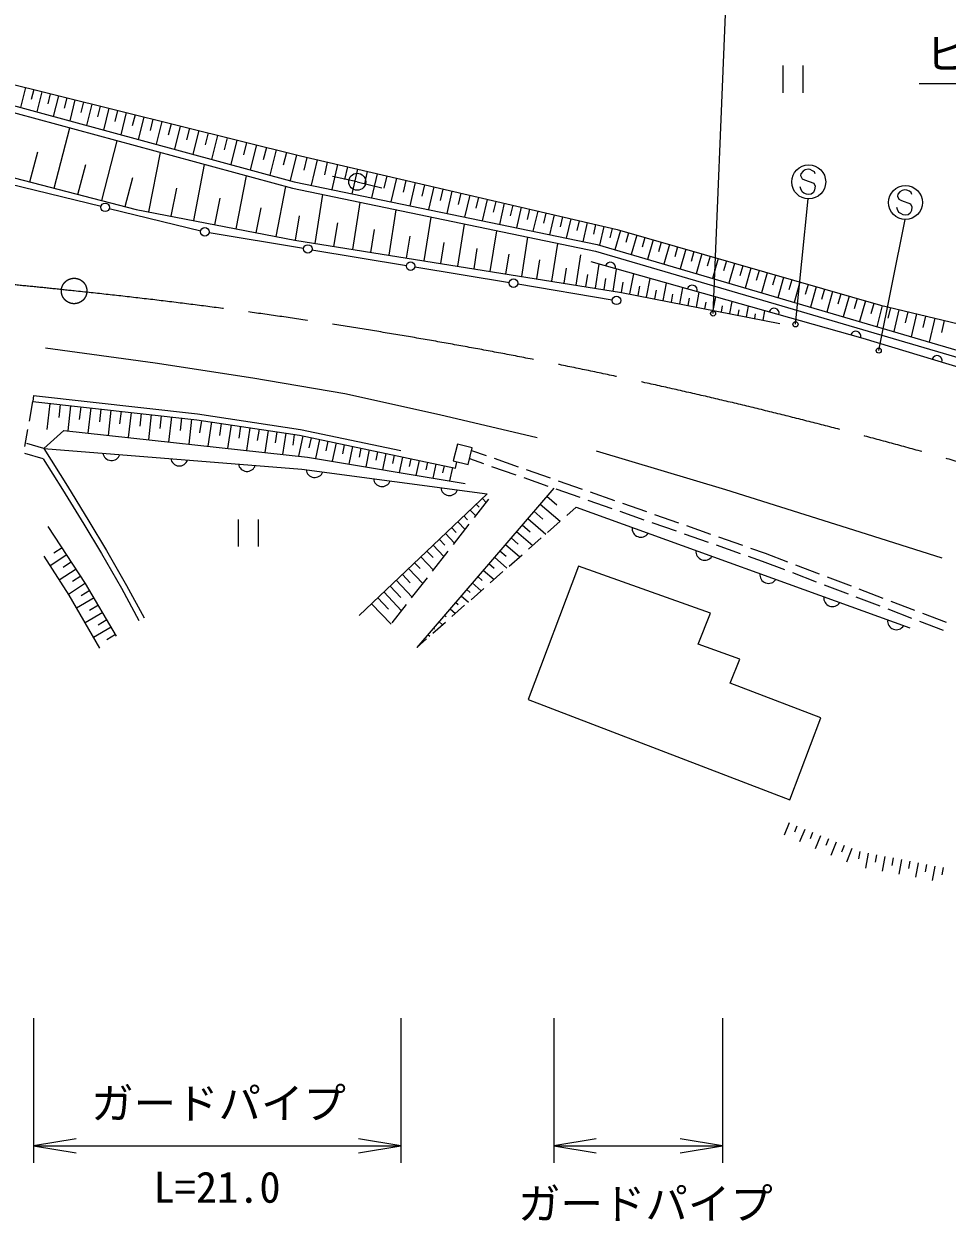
# Model space of a CAD drawing. Units: millimetres, scale not verified. Extents: x 40000 to 680000, y 20000 to 380000.
# Drawn here: x 463544 to 517890, y 243067 to 313530 of the extents above; entities that cross this region are included whole.
import ezdxf
from ezdxf.enums import TextEntityAlignment as Align

# ---------------------------------------------------------------- set-up
doc = ezdxf.new("R2010")
doc.units = ezdxf.units.MM
doc.header["$LTSCALE"] = 1000
doc.linetypes.add('CHAIN', pattern=[18.5, 12, -1.5, 3.5, -1.5])
for name, color, linetype, lineweight in [('M-BMK', 2, 'CHAIN', 13), ('M-STR-HTXT', 7, 'Continuous', 13), ('M-STR-STRC', 7, 'Continuous', 25), ('M-WORK', 1, 'Continuous', 13)]:
    doc.layers.add(name, color=color, linetype=linetype, lineweight=lineweight)
doc.styles.add('ＭＳ ゴシック', font='')
doc.styles.get('ＭＳ ゴシック').set_extended_font_data('MS Gothic')

# ---------------------------------------------------------------- blocks, each defined once
blk = doc.blocks.new('open_arrow')
at = {"color": 0, "linetype": 'Continuous', "lineweight": -2}
blk.add_lwpolyline([(7.5, 1.25), (0, 0), (7.5, -1.25)], dxfattribs=at)

msp = doc.modelspace()

# ---------------------------------------------------------------- linework, layer by layer
at = {"layer": 'M-BMK'}
msp.add_circle((466499, 297812), 750, dxfattribs=at)
for centre, start, end in [((434129, -436), 83.80572, 100.24743), ((435803, -613), 71.83817, 84.12712)]:
    msp.add_arc(centre, 300000, start, end, dxfattribs=at)
at = {"layer": 'M-STR-HTXT'}
for p, q in [((464114, 255000), (464114, 246500)), ((485740, 255000), (485740, 246500)), ((494739, 255000), (494739, 246500)), ((504666, 255000), (504666, 246500)), ((464114, 247500), (485740, 247500)), ((494739, 247500), (504666, 247500))]:
    msp.add_line(p, q, dxfattribs=at)
msp.add_lwpolyline([(548425, 280413), (545000, 310000), (516250, 310000)], dxfattribs=at)
at = {"layer": 'M-STR-STRC'}
for p, q in [((504116, 296487), (504844, 314113)), ((509286, 304716), (509270, 304603)), ((509270, 304603), (509356, 304420)), ((509415, 304855), (509286, 304716)), ((509356, 304420), (509507, 304347)), ((509546, 304948), (509415, 304855)), ((509712, 304981), (509546, 304948)), ((509828, 304965), (509712, 304981)), ((509972, 304892), (509828, 304965)), ((510082, 304818), (509972, 304892)), ((510116, 304706), (510082, 304818)), ((462698, 304118), (468083, 302795)), ((509273, 303828), (509234, 303938)), ((509357, 303650), (509273, 303828)), ((509507, 304347), (510039, 304159)), ((510090, 303758), (510019, 303609)), ((510039, 304159), (510120, 303986)), ((510120, 303986), (510090, 303758)), ((515246, 303734), (515114, 303641)), ((515411, 303768), (515246, 303734)), ((515527, 303751), (515411, 303768)), ((515672, 303679), (515527, 303751)), ((508966, 295849), (509705, 303231)), ((509460, 303577), (509357, 303650)), ((509606, 303502), (509460, 303577)), ((509727, 303485), (509606, 303502)), ((509894, 303513), (509727, 303485)), ((510019, 303609), (509894, 303513)), ((514986, 303503), (514970, 303389)), ((514970, 303389), (515056, 303207)), ((515114, 303641), (514986, 303503)), ((515056, 303207), (515206, 303133)), ((515206, 303133), (515739, 302945)), ((515781, 303604), (515672, 303679)), ((515816, 303493), (515781, 303604)), ((468569, 302675), (473954, 301352)), ((514972, 302614), (514933, 302724)), ((515056, 302436), (514972, 302614)), ((515160, 302363), (515056, 302436)), ((515306, 302288), (515160, 302363)), ((515426, 302271), (515306, 302288)), ((515594, 302300), (515426, 302271)), ((515718, 302396), (515594, 302300)), ((515789, 302545), (515718, 302396)), ((515739, 302945), (515819, 302772)), ((515819, 302772), (515789, 302545)), ((513865, 294306), (515427, 302016)), ((474443, 301251), (480007, 300325)), ((480500, 300243), (486064, 299316)), ((486557, 299234), (492121, 298308)), ((492614, 298226), (498178, 297299))]:
    msp.add_line(p, q, dxfattribs=at)
for centre, radius in [((509744, 304230), 1000), ((515443, 303016), 1000), ((468326, 302735), 250), ((474196, 301292), 250), ((480254, 300284), 250), ((486311, 299275), 250), ((492368, 298267), 250), ((498425, 297258), 250), ((504116, 296487), 150), ((508966, 295849), 150), ((513865, 294306), 150)]:
    msp.add_circle(centre, radius, dxfattribs=at)
at = {"layer": 'M-WORK'}
for p, q in [((457811, 311229), (479817, 305764)), ((508213, 311080), (508213, 309480)), ((509413, 309480), (509413, 311080)), ((457943, 310072), (479446, 304244)), ((457897, 309670), (479353, 303855)), ((463635, 309783), (463343, 308608)), ((464120, 309662), (463974, 309075)), ((464605, 309542), (464308, 308347)), ((465090, 309421), (464942, 308824)), ((465576, 309301), (465274, 308085)), ((466062, 309180), (465911, 308572)), ((466548, 309059), (466241, 307823)), ((467042, 308936), (466889, 308318)), ((467537, 308813), (467225, 307556)), ((468040, 308689), (467884, 308060)), ((468543, 308564), (468225, 307285)), ((469054, 308437), (468895, 307797)), ((469566, 308310), (469243, 307009)), ((470086, 308181), (469924, 307530)), ((470606, 308051), (470277, 306729)), ((465317, 303864), (466237, 307409)), ((471135, 307920), (470971, 307259)), ((471664, 307789), (471330, 306444)), ((472202, 307655), (472035, 306983)), ((472740, 307521), (472400, 306154)), ((473287, 307386), (473117, 306702)), ((473834, 307250), (473488, 305859)), ((468129, 303134), (469042, 306649)), ((474390, 307111), (474218, 306416)), ((474947, 306973), (474595, 305559)), ((475513, 306833), (475337, 306125)), ((476078, 306692), (475721, 305254)), ((476654, 306549), (476475, 305830)), ((456698, 306102), (470160, 302607)), ((463899, 304232), (464359, 306005)), ((470899, 302464), (471576, 305963)), ((477229, 306406), (476866, 304943)), ((477815, 306261), (477633, 305529)), ((478400, 306116), (478030, 304628)), ((478995, 305968), (478810, 305224)), ((479590, 305820), (479215, 304307)), ((466723, 303499), (467180, 305257)), ((473542, 301953), (474181, 305256)), ((479817, 305764), (498475, 301425)), ((480197, 305675), (480021, 304916)), ((480805, 305534), (480456, 304034)), ((481405, 305395), (481230, 304645)), ((482005, 305255), (481662, 303784)), ((482593, 305118), (482422, 304383)), ((469509, 302776), (469957, 304500)), ((476038, 301470), (476642, 304590)), ((483167, 304243), (481700, 304557)), ((483182, 304981), (482846, 303538)), ((483759, 304847), (483591, 304125)), ((484336, 304713), (484007, 303297)), ((484902, 304581), (484738, 303873)), ((485469, 304449), (485146, 303061)), ((472221, 302208), (472540, 303860)), ((478395, 301014), (478965, 303960)), ((479353, 303855), (497197, 300150)), ((479446, 304244), (497294, 300538)), ((483167, 304243), (484623, 303885)), ((486024, 304320), (485863, 303626)), ((486580, 304191), (486263, 302829)), ((487125, 304064), (486966, 303383)), ((487670, 303938), (487359, 302601)), ((488204, 303813), (488049, 303145)), ((474790, 301711), (475092, 303271)), ((480687, 300610), (481145, 303483)), ((482902, 300257), (483345, 303026)), ((488739, 303689), (488434, 302378)), ((489263, 303567), (489111, 302911)), ((489788, 303445), (489489, 302159)), ((490302, 303325), (490153, 302682)), ((490817, 303206), (490523, 301944)), ((491321, 303088), (491175, 302458)), ((470160, 302607), (479495, 300801)), ((477217, 301242), (477502, 302715)), ((485039, 299915), (485465, 302586)), ((491826, 302971), (491538, 301733)), ((492321, 302856), (492177, 302237)), ((492816, 302741), (492534, 301527)), ((493303, 302628), (493162, 302020)), ((493790, 302514), (493513, 301323)), ((494277, 302401), (494139, 301806)), ((494764, 302288), (494493, 301120)), ((479538, 300794), (479767, 302230)), ((481794, 300434), (482016, 301818)), ((487099, 299586), (487510, 302161)), ((489085, 299269), (489482, 301752)), ((495251, 302174), (495115, 301591)), ((495738, 302061), (495472, 300917)), ((496225, 301948), (496092, 301376)), ((496712, 301835), (496451, 300713)), ((497199, 301721), (497069, 301161)), ((497686, 301608), (497428, 300499)), ((483970, 300086), (484184, 301421)), ((486069, 299751), (486274, 301038)), ((491000, 298963), (491383, 301357)), ((492847, 298668), (493216, 300976)), ((498173, 301495), (498044, 300940)), ((498658, 301372), (498331, 300234)), ((498475, 301425), (513978, 296968)), ((499138, 301234), (498975, 300665)), ((499619, 301096), (499290, 299953)), ((500099, 300958), (499935, 300386)), ((479495, 300801), (498728, 297728)), ((488092, 299427), (488290, 300669)), ((490043, 299116), (490234, 300313)), ((494628, 298383), (494984, 300609)), ((497294, 300538), (542972, 287134)), ((500580, 300820), (500250, 299671)), ((501060, 300682), (500895, 300107)), ((501541, 300543), (501209, 299389)), ((502021, 300405), (501856, 299828)), ((502502, 300267), (502169, 299108)), ((491924, 298815), (492108, 299970)), ((493738, 298525), (493916, 299639)), ((496054, 298155), (496338, 299937)), ((497197, 300150), (542848, 286753)), ((502983, 300129), (502816, 299549)), ((503463, 299991), (503128, 298826)), ((503944, 299853), (503776, 299270)), ((504424, 299715), (504088, 298545)), ((504905, 299577), (504737, 298992)), ((495341, 298269), (495483, 299160)), ((496620, 298065), (496733, 298773)), ((497187, 297974), (497413, 299391)), ((498224, 297809), (498431, 299105)), ((499208, 297634), (499441, 298821)), ((505385, 299438), (505047, 298263)), ((505866, 299300), (505697, 298713)), ((506346, 299162), (506007, 297982)), ((506827, 299024), (506657, 298434)), ((507307, 298886), (506967, 297700)), ((497705, 297892), (497809, 298540)), ((498717, 297730), (498813, 298327)), ((499699, 297538), (499807, 298092)), ((500189, 297441), (500407, 298549)), ((501170, 297248), (501373, 298278)), ((507788, 298748), (507617, 298155)), ((508268, 298610), (507926, 297418)), ((508749, 298472), (508578, 297876)), ((509230, 298333), (508886, 297137)), ((509710, 298195), (509538, 297597)), ((510191, 298057), (509845, 296855)), ((498728, 297728), (508039, 295899)), ((500680, 297345), (500781, 297859)), ((501661, 297152), (501754, 297627)), ((502152, 297056), (502338, 298006)), ((502642, 296959), (502728, 297395)), ((503133, 296863), (503304, 297735)), ((504114, 296670), (504270, 297463)), ((510671, 297919), (510499, 297318)), ((511152, 297781), (510805, 296574)), ((511635, 297642), (511462, 297038)), ((512118, 297503), (511769, 296291)), ((512603, 297364), (512429, 296757)), ((503624, 296766), (503701, 297163)), ((504605, 296574), (504675, 296931)), ((505095, 296477), (505236, 297192)), ((505586, 296381), (505648, 296699)), ((506077, 296284), (506202, 296920)), ((507058, 296092), (507167, 296649)), ((513088, 297224), (512738, 296006)), ((513575, 297084), (513400, 296475)), ((514063, 296948), (513765, 295705)), ((513978, 296968), (520874, 295315)), ((514561, 296829), (514412, 296207)), ((515058, 296710), (514748, 295417)), ((506567, 296188), (506622, 296467)), ((515575, 296585), (515420, 295939)), ((516092, 296461), (515770, 295117)), ((516630, 296332), (516469, 295660)), ((517168, 296203), (516833, 294805)), ((517728, 296069), (517560, 295370)), ((464815, 294472), (471265, 293581)), ((471265, 293581), (477011, 292690)), ((477011, 292690), (482429, 291775)), ((482429, 291775), (488011, 290532)), ((463862, 290140), (464076, 291302)), ((464114, 291650), (464076, 291302)), ((464076, 291302), (473718, 290237)), ((464114, 291650), (473764, 290585)), ((465070, 291192), (464901, 289666)), ((465680, 291125), (465596, 290362)), ((466290, 291057), (466126, 289572)), ((466885, 290992), (466803, 290249)), ((467479, 290926), (467315, 289442)), ((468073, 290861), (467991, 290118)), ((468667, 290795), (468503, 289311)), ((469260, 290730), (469178, 289988)), ((469854, 290664), (469690, 289182)), ((470447, 290599), (470365, 289857)), ((471040, 290533), (470876, 289052)), ((471632, 290468), (471550, 289727)), ((472225, 290402), (472061, 288922)), ((472817, 290337), (472735, 289597)), ((473764, 290585), (479832, 289663)), ((488011, 290532), (493758, 289195)), ((463589, 288665), (463771, 289649)), ((473409, 290272), (473246, 288792)), ((473718, 290237), (479770, 289318)), ((473999, 290195), (473888, 289459)), ((474588, 290105), (474370, 288669)), ((475162, 290018), (475053, 289300)), ((475737, 289931), (475526, 288543)), ((476292, 289846), (476187, 289152)), ((476847, 289762), (476644, 288420)), ((477384, 289681), (477282, 289010)), ((479832, 289663), (485740, 288416)), ((464706, 288549), (465902, 289596)), ((465902, 289596), (480246, 288026)), ((477921, 289599), (477724, 288302)), ((478440, 289520), (478341, 288872)), ((478959, 289441), (478768, 288188)), ((479460, 289365), (479365, 288738)), ((479960, 289278), (479708, 288085)), ((479770, 289318), (488950, 287381)), ((480449, 289175), (480323, 288578)), ((480938, 289072), (480701, 287950)), ((481427, 288968), (481309, 288407)), ((464676, 287940), (463600, 288245)), ((464706, 288549), (463705, 288828)), ((464706, 288549), (466114, 286316)), ((481917, 288865), (481689, 287785)), ((482406, 288762), (482292, 288222)), ((482895, 288659), (482676, 287620)), ((483384, 288555), (483275, 288036)), ((483874, 288452), (483663, 287455)), ((484363, 288349), (484258, 287850)), ((484852, 288246), (484650, 287290)), ((489061, 288788), (488819, 287822)), ((489930, 288570), (489061, 288788)), ((489687, 287604), (489930, 288570)), ((489895, 288430), (490754, 288129)), ((497229, 288398), (504852, 286122)), ((464676, 287940), (465817, 286131)), ((480246, 288026), (489524, 286475)), ((485341, 288142), (485240, 287664)), ((485830, 288039), (485637, 287124)), ((486320, 287936), (486223, 287479)), ((486809, 287833), (486625, 286959)), ((487298, 287729), (487206, 287293)), ((487787, 287626), (487612, 286794)), ((488277, 287523), (488189, 287107)), ((488819, 287822), (489687, 287604)), ((488950, 287381), (489031, 287764)), ((489772, 287943), (490607, 287651)), ((491226, 287964), (492641, 287469)), ((488766, 287420), (488599, 286629)), ((491079, 287486), (492494, 286990)), ((492966, 286825), (494382, 286330)), ((493113, 287303), (494529, 286808)), ((465817, 286131), (467066, 284078)), ((466114, 286316), (467365, 284260)), ((494739, 286205), (486674, 276836)), ((494854, 286165), (496270, 285669)), ((495001, 286643), (496417, 286148)), ((504852, 286122), (512756, 283636)), ((490811, 285871), (483286, 278716)), ((490065, 284475), (490908, 285552)), ((490533, 285606), (490762, 285366)), ((494337, 285737), (494926, 285230)), ((496742, 285504), (498158, 285009)), ((496889, 285982), (498305, 285487)), ((489808, 284917), (490139, 284569)), ((490171, 285262), (490336, 285088)), ((493567, 284843), (494096, 284387)), ((493931, 285266), (495109, 284253)), ((495497, 284594), (496059, 285088)), ((496059, 285088), (515691, 277982)), ((498630, 284844), (500046, 284348)), ((498777, 285322), (500193, 284827)), ((467066, 284078), (468111, 282359)), ((467365, 284260), (468412, 282537)), ((476154, 284364), (476154, 282764)), ((477354, 282764), (477354, 284364)), ((488834, 282899), (489757, 284081)), ((489084, 284228), (489517, 283773)), ((489446, 284573), (489662, 284345)), ((492874, 284038), (493350, 283628)), ((493202, 284419), (494261, 283507)), ((494371, 283604), (495122, 284264)), ((500518, 284183), (501933, 283688)), ((500665, 284662), (502080, 284166)), ((502552, 284001), (503968, 283506)), ((467176, 280588), (464980, 283958)), ((488359, 283539), (488894, 282976)), ((488721, 283884), (488989, 283602)), ((492220, 283278), (492643, 282914)), ((492546, 283657), (493498, 282837)), ((493244, 282613), (493995, 283274)), ((502405, 283523), (503821, 283027)), ((504440, 283341), (505856, 282845)), ((512756, 283636), (517587, 282112)), ((465799, 282701), (465308, 282381)), ((487634, 282850), (488272, 282180)), ((487996, 283195), (488315, 282859)), ((491893, 282899), (492740, 282170)), ((504293, 282862), (505709, 282367)), ((506328, 282680), (507187, 282380)), ((464725, 282196), (466193, 279911)), ((466072, 282282), (465084, 281638)), ((466345, 281864), (465851, 281541)), ((468111, 282359), (469281, 280311)), ((468412, 282537), (469587, 280481)), ((486909, 282161), (487649, 281383)), ((487272, 282506), (487642, 282117)), ((487602, 281323), (488526, 282505)), ((491241, 282141), (491982, 281503)), ((491567, 282520), (491938, 282201)), ((492118, 281623), (492869, 282283)), ((506181, 282202), (507015, 281910)), ((507015, 281910), (508323, 281411)), ((507187, 282380), (508500, 281878)), ((466618, 281445), (465624, 280797)), ((486185, 281472), (487027, 280587)), ((486547, 281816), (486866, 281481)), ((490588, 281383), (491224, 280837)), ((490915, 281762), (491232, 281489)), ((490991, 280632), (491742, 281293)), ((496193, 281621), (493237, 273763)), ((503972, 278842), (496193, 281621)), ((508790, 281233), (510192, 280698)), ((508967, 281700), (510369, 281166)), ((467164, 280607), (466165, 279956)), ((466891, 281026), (466394, 280702)), ((469002, 277485), (467176, 280588)), ((469587, 280481), (470621, 278579)), ((485460, 280783), (486404, 279790)), ((485822, 281127), (486286, 280640)), ((486370, 279747), (487294, 280929)), ((489936, 280626), (490465, 280170)), ((490262, 281005), (490527, 280777)), ((510659, 280520), (512060, 279985)), ((510836, 280987), (512237, 280453)), ((466193, 279911), (467993, 276796)), ((467672, 279745), (466640, 279138)), ((467418, 280176), (466904, 279874)), ((469281, 280311), (470313, 278412)), ((484373, 279749), (485003, 279087)), ((484735, 280094), (485781, 278994)), ((485098, 280438), (485727, 279776)), ((489284, 279868), (489707, 279503)), ((489610, 280247), (489821, 280064)), ((489865, 279642), (490616, 280302)), ((512527, 279807), (513929, 279272)), ((512705, 280274), (514106, 279740)), ((467926, 279314), (467410, 279011)), ((484011, 279405), (485159, 278197)), ((485220, 278275), (486063, 279353)), ((488631, 279110), (488949, 278837)), ((488738, 278651), (489489, 279312)), ((488957, 279489), (489116, 279352)), ((514396, 279094), (515797, 278559)), ((514573, 279562), (515975, 279027)), ((468179, 278884), (467140, 278272)), ((468433, 278453), (467913, 278147)), ((487979, 278352), (488190, 278170)), ((488305, 278731), (488411, 278640)), ((503232, 277030), (503972, 278842)), ((516265, 278381), (517666, 277846)), ((516442, 278849), (517843, 278314)), ((468686, 278022), (467641, 277406)), ((487612, 277661), (488363, 278321)), ((487652, 277973), (487705, 277928)), ((468940, 277591), (468417, 277283)), ((486674, 276836), (487236, 277331)), ((487326, 277594), (487432, 277503)), ((505683, 276144), (503232, 277030)), ((505113, 274731), (505683, 276144)), ((510458, 272680), (505113, 274731)), ((493237, 273763), (508630, 267861)), ((508630, 267861), (510458, 272680)), ((508589, 266501), (508294, 265779)), ((509052, 266312), (508904, 265951)), ((509515, 266123), (509211, 265381)), ((509978, 265934), (509826, 265563)), ((510440, 265745), (510129, 264982)), ((510903, 265556), (510748, 265174)), ((511366, 265367), (511046, 264583)), ((511829, 265178), (511669, 264786)), ((512292, 264989), (511964, 264185)), ((512761, 264819), (512678, 264393)), ((513252, 264724), (513082, 263848)), ((513742, 264629), (513658, 264191)), ((514233, 264534), (514065, 263665)), ((514724, 264439), (514640, 264005)), ((515215, 264344), (515048, 263482)), ((515706, 264249), (515623, 263818)), ((516197, 264154), (516032, 263300)), ((516688, 264059), (516605, 263632)), ((517179, 263964), (517015, 263117)), ((517670, 263869), (517588, 263445))]:
    msp.add_line(p, q, dxfattribs=at)
for points in [[(555396, 283629), (554541, 283091), (553009, 282716), (551414, 282825), (542486, 286093), (512957, 295021), (496937, 299525)], [(464706, 288549), (479912, 287333), (490811, 285871)]]:
    msp.add_lwpolyline(points, dxfattribs=at)
msp.add_circle((483167, 304243), 500, dxfattribs=at)
for centre, radius, start, end in [((498077, 299204), 300, 344.29865, 164.29865), ((502890, 297851), 300, 344.29865, 164.29865), ((507703, 296498), 300, 344.29865, 164.29865), ((512517, 295145), 300, 344.29865, 164.29865), ((517305, 293706), 300, 343.17697, 163.17697), ((468702, 288342), 512, 188.1079, 342.74713), ((472690, 288023), 512, 188.1079, 342.74713), ((476677, 287704), 512, 188.1079, 342.74713), ((480666, 287345), 512, 185.04179, 339.68102), ((484631, 286814), 512, 185.04179, 339.68102), ((488595, 286282), 512, 185.04179, 339.68102), ((499859, 283833), 512, 172.77976, 327.419), ((503620, 282471), 512, 172.77976, 327.419), ((507381, 281110), 512, 172.77976, 327.419), ((511142, 279748), 512, 172.77976, 327.419), ((514903, 278386), 512, 172.77976, 327.419)]:
    msp.add_arc(centre, radius, start, end, dxfattribs=at)

# ---------------------------------------------------------------- block references
at = {"layer": 'M-STR-HTXT', "xscale": 333, "yscale": 333}
for p in [(464114, 247500), (494739, 247500)]:
    msp.add_blockref('open_arrow', p, dxfattribs=at)
at = {"layer": 'M-STR-HTXT', "xscale": 333, "yscale": 333, "rotation": 180}
for p in [(485740, 247500), (504666, 247500)]:
    msp.add_blockref('open_arrow', p, dxfattribs=at)

# ---------------------------------------------------------------- texts
at = {"layer": 'M-STR-HTXT', "style": 'ＭＳ ゴシック'}
for s, p in [('ヒューム管 φ300 L=16.0', (530625, 311750)), ('ガードパイプ', (475000, 250000)), ('ガードパイプ', (500130, 244091))]:
    msp.add_text(s, height=1833, dxfattribs=at).set_placement(p, align=Align.MIDDLE_CENTER)
msp.add_text('L=21.0', height=1833, dxfattribs=at).set_placement((474912, 243596), align=Align.BOTTOM_CENTER)

doc.saveas('drawing.dxf')
